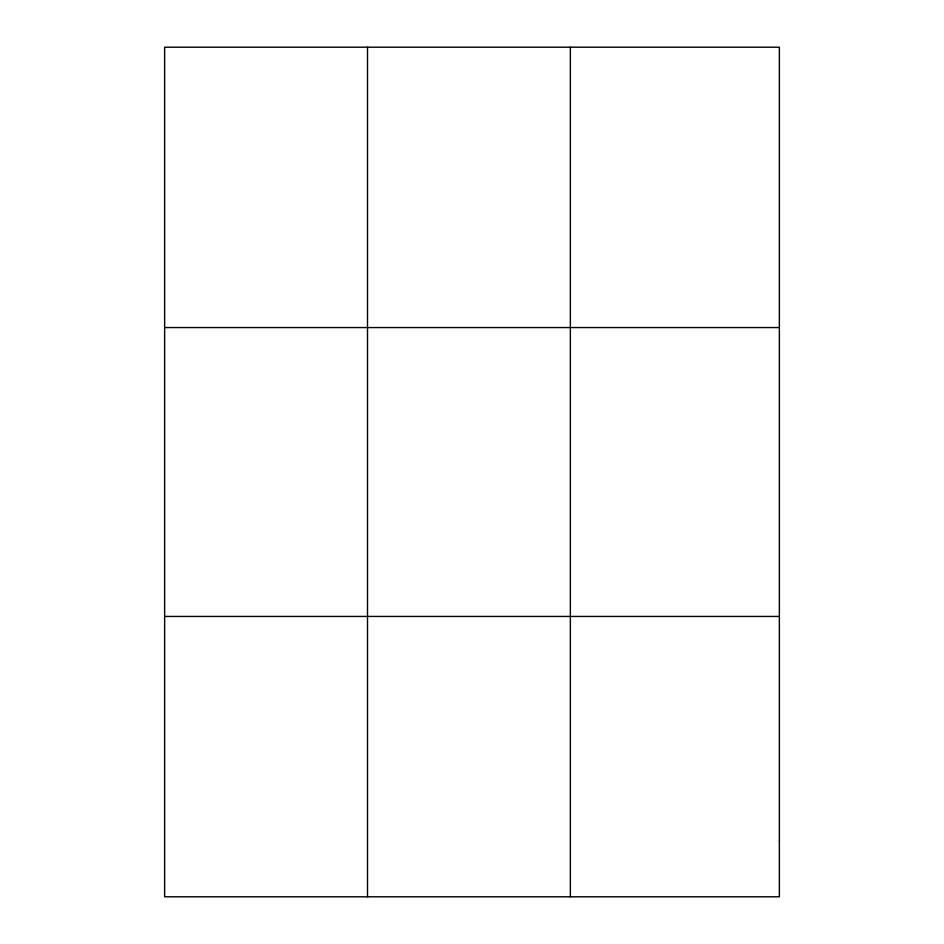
<?xml version="1.0" encoding="UTF-8"?>
<svg xmlns="http://www.w3.org/2000/svg" width="944" height="944" viewBox="0 0 944 944"><rect width="100%" height="100%" fill="white"/><g stroke="black" fill="none" stroke-linecap="round" stroke-linejoin="round"><path stroke-width="1.42" d="M367.499 47.2L367.499 896.8M570.353 47.2L570.353 896.8M164.634 327.568L779.366 327.568M164.634 616.432L779.366 616.432M779.366 840.726L779.366 896.8L164.634 896.8L164.634 47.2L779.366 47.2L779.366 840.726"/></g></svg>
